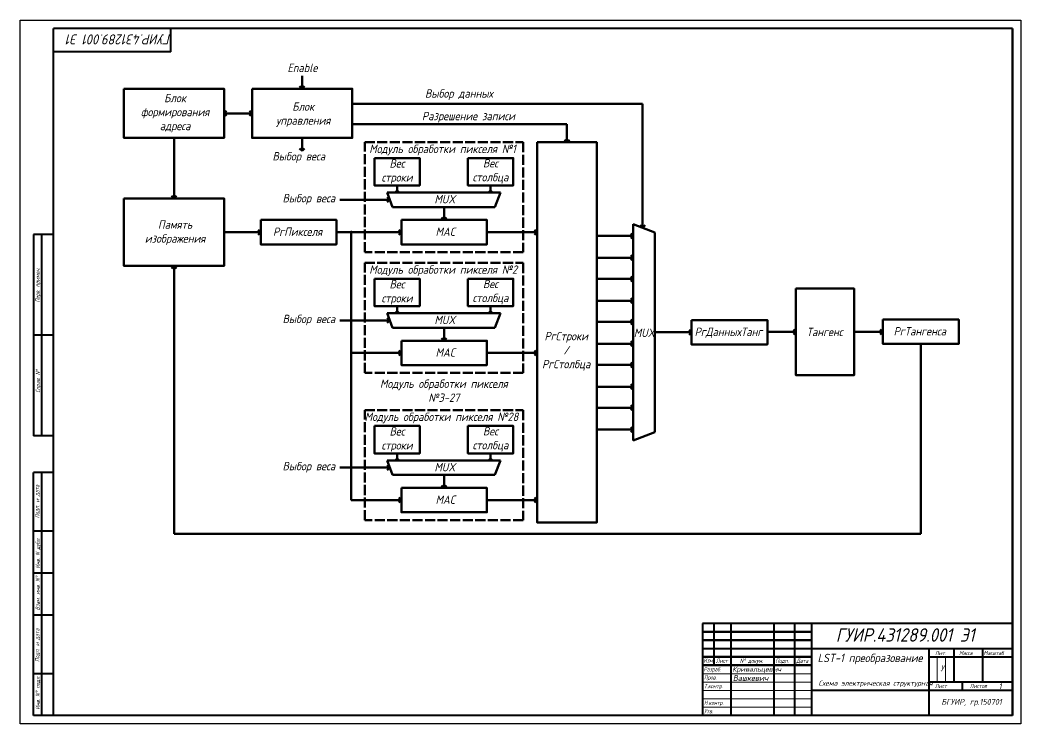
# Model space of a CAD drawing. Header units: millimetres. Extents: x -1351 to 2793, y -4756 to -707.
# Drawn here: x 2196 to 2793, y -1791 to -1371 of the extents above; entities that cross this region are included whole.
import ezdxf

# ---------------------------------------------------------------- set-up
doc = ezdxf.new("R2010")
doc.units = ezdxf.units.MM
doc.header["$LTSCALE"] = 0.5
doc.linetypes.add('ACAD_ISO02W100', pattern=[15, 12, -3])
doc.layers.get('0').update_dxf_attribs({"lineweight": 60})
doc.layers.get('Defpoints').update_dxf_attribs({"color": 5})
doc.layers.add('4-текст', color=7, linetype='Continuous', true_color=0x000000)
for name, color, linetype, lineweight in [('Основная', 7, 'Continuous', 40), ('текст', 7, 'Continuous', 30), ('тонкая', 7, 'Continuous', 20), ('Формат - толстая линия', 7, 'Continuous', 50)]:
    doc.layers.add(name, color=color, linetype=linetype, lineweight=lineweight)
doc.styles.get("Standard").update_dxf_attribs({"font": 'ISOCPEUI.TTF', "width": 0.9})
doc.styles.add('стиль1', font='romans.shx', dxfattribs={"width": 0.75, "oblique": 15, "height": 3.5})

msp = doc.modelspace()

# ---------------------------------------------------------------- hatches: boundary and pattern name
h = msp.add_hatch(color=256)
h.dxf.hatch_style = 1
edge = h.paths.add_edge_path()
edge.add_arc((2393.33, -1497.39), 0.362, 0, 360)
h = msp.add_hatch(color=256)
h.dxf.hatch_style = 1
edge = h.paths.add_edge_path()
edge.add_arc((2393.36, -1569.4), 0.362, 0, 360)

# ---------------------------------------------------------------- linework, layer by layer
for p, q in [((2364.08, -1404.06), (2364.08, -1411.81)), ((2364.08, -1411.81), (2362.59, -1410.32)), ((2364.08, -1411.81), (2365.57, -1410.32)), ((2393.97, -1420.74), (2567.11, -1420.74)), ((2567.11, -1494.78), (2567.11, -1420.74)), ((2317.55, -1426.5), (2319.03, -1425.01)), ((2334.19, -1426.5), (2317.55, -1426.5)), ((2317.55, -1426.5), (2319.03, -1427.99)), ((2334.19, -1426.5), (2332.71, -1425.01)), ((2334.19, -1426.5), (2332.71, -1427.99)), ((2393.97, -1432.94), (2522.01, -1432.94)), ((2522.01, -1443.72), (2522.01, -1432.94)), ((2287.66, -1477.28), (2287.66, -1441.19)), ((2364.08, -1441.19), (2364.08, -1448.94)), ((2522.01, -1443.72), (2520.52, -1442.24)), ((2522.01, -1443.72), (2523.49, -1442.24)), ((2364.08, -1448.94), (2362.59, -1447.45)), ((2364.08, -1448.94), (2365.57, -1447.45)), ((2482.29, -1473.66), (2414.68, -1473.66)), ((2414.68, -1473.66), (2418.03, -1482.37)), ((2420.69, -1473.66), (2419.69, -1472.66)), ((2420.69, -1473.66), (2420.69, -1469.44)), ((2420.69, -1473.66), (2421.69, -1472.66)), ((2476.44, -1473.71), (2475.44, -1472.71)), ((2476.44, -1473.71), (2476.44, -1469.49)), ((2476.44, -1473.71), (2477.44, -1472.71)), ((2482.29, -1473.66), (2478.95, -1482.37)), ((2287.66, -1477.28), (2286.17, -1475.79)), ((2287.66, -1477.28), (2289.14, -1475.79)), ((2416.36, -1478.02), (2386.45, -1478.02)), ((2416.36, -1478.02), (2414.87, -1476.53)), ((2416.36, -1478.02), (2414.87, -1479.5)), ((2418.03, -1482.37), (2478.95, -1482.37)), ((2448.76, -1482.37), (2448.76, -1490.12)), ((2448.76, -1490.12), (2447.27, -1488.64)), ((2448.76, -1490.12), (2450.25, -1488.64)), ((2339.33, -1497.39), (2317.55, -1497.39)), ((2339.33, -1497.39), (2337.84, -1495.9)), ((2339.33, -1497.39), (2337.84, -1498.88)), ((2423.23, -1497.39), (2384.55, -1497.39)), ((2393.33, -1497.39), (2393.33, -1657.26)), ((2423.23, -1497.39), (2421.75, -1495.9)), ((2423.23, -1497.39), (2421.75, -1498.88)), ((2504.19, -1497.39), (2474.29, -1497.39)), ((2504.19, -1497.39), (2502.7, -1495.9)), ((2504.19, -1497.39), (2502.7, -1498.88)), ((2561.51, -1499.63), (2560.02, -1498.14)), ((2561.51, -1492.63), (2561.51, -1621.62)), ((2561.51, -1492.63), (2574.51, -1497.62)), ((2567.11, -1494.78), (2565.62, -1493.29)), ((2567.11, -1494.78), (2568.6, -1493.29)), ((2574.51, -1616.62), (2574.51, -1497.62)), ((2561.51, -1499.63), (2539.73, -1499.63)), ((2561.51, -1499.63), (2560.02, -1501.11)), ((2561.51, -1512.63), (2539.73, -1512.63)), ((2561.51, -1512.63), (2560.02, -1511.14)), ((2561.51, -1512.63), (2560.02, -1514.11)), ((2287.66, -1517.5), (2286.17, -1518.99)), ((2287.66, -1517.5), (2287.66, -1677.34)), ((2287.66, -1517.5), (2289.14, -1518.99)), ((2561.51, -1525.3), (2539.73, -1525.3)), ((2561.51, -1525.3), (2560.02, -1523.81)), ((2561.51, -1525.3), (2560.02, -1526.79)), ((2561.51, -1538.3), (2539.73, -1538.3)), ((2561.51, -1538.3), (2560.02, -1536.81)), ((2561.51, -1538.3), (2560.02, -1539.79)), ((2482.29, -1545.7), (2414.68, -1545.7)), ((2414.68, -1545.7), (2418.03, -1554.42)), ((2420.69, -1545.7), (2419.69, -1544.7)), ((2420.69, -1545.7), (2420.69, -1541.48)), ((2420.69, -1545.7), (2421.69, -1544.7)), ((2476.44, -1545.75), (2475.44, -1544.75)), ((2476.44, -1545.75), (2476.44, -1541.53)), ((2476.44, -1545.75), (2477.44, -1544.75)), ((2482.29, -1545.7), (2478.95, -1554.42)), ((2416.36, -1550.06), (2386.45, -1550.06)), ((2416.36, -1550.06), (2414.87, -1548.57)), ((2416.36, -1550.06), (2414.87, -1551.54)), ((2561.51, -1550.94), (2539.73, -1550.94)), ((2561.51, -1550.94), (2560.02, -1549.45)), ((2561.51, -1550.94), (2560.02, -1552.42)), ((2418.03, -1554.42), (2478.95, -1554.42)), ((2448.76, -1554.42), (2448.76, -1562.16)), ((2596.29, -1557.12), (2574.51, -1557.12)), ((2596.29, -1557.12), (2594.8, -1555.64)), ((2596.29, -1557.12), (2594.8, -1558.61)), ((2658.53, -1556.94), (2641.52, -1556.94)), ((2658.53, -1556.94), (2657.04, -1555.46)), ((2658.53, -1556.94), (2657.04, -1558.43)), ((2710.28, -1556.94), (2693.27, -1556.94)), ((2710.28, -1556.94), (2708.79, -1555.46)), ((2710.28, -1556.94), (2708.79, -1558.43)), ((2448.76, -1562.16), (2447.27, -1560.68)), ((2448.76, -1562.16), (2450.25, -1560.68)), ((2561.51, -1563.94), (2539.73, -1563.94)), ((2561.51, -1563.94), (2560.02, -1562.45)), ((2561.51, -1563.94), (2560.02, -1565.42)), ((2733.03, -1564.07), (2733.03, -1677.34)), ((2423.23, -1569.43), (2393.33, -1569.43)), ((2423.23, -1569.43), (2421.75, -1567.94)), ((2423.23, -1569.43), (2421.75, -1570.92)), ((2504.19, -1569.43), (2474.29, -1569.43)), ((2504.19, -1569.43), (2502.7, -1567.94)), ((2504.19, -1569.43), (2502.7, -1570.92)), ((2561.51, -1576.61), (2560.02, -1575.12)), ((2561.51, -1576.61), (2539.73, -1576.61)), ((2561.51, -1576.61), (2560.02, -1578.1)), ((2561.51, -1589.61), (2539.73, -1589.61)), ((2561.51, -1589.61), (2560.02, -1588.12)), ((2561.51, -1589.61), (2560.02, -1591.1)), ((2561.51, -1602.15), (2539.73, -1602.15)), ((2561.51, -1602.15), (2560.02, -1600.66)), ((2561.51, -1602.15), (2560.02, -1603.64)), ((2561.51, -1615.15), (2539.73, -1615.15)), ((2561.51, -1615.15), (2560.02, -1613.66)), ((2561.51, -1615.15), (2560.02, -1616.64)), ((2561.51, -1621.62), (2574.51, -1616.62)), ((2420.69, -1633.53), (2420.69, -1629.31)), ((2476.44, -1633.57), (2476.44, -1629.36)), ((2482.29, -1633.53), (2414.68, -1633.53)), ((2414.68, -1633.53), (2418.03, -1642.24)), ((2420.69, -1633.53), (2419.69, -1632.53)), ((2420.69, -1633.53), (2421.69, -1632.53)), ((2476.44, -1633.57), (2475.44, -1632.58)), ((2476.44, -1633.57), (2477.44, -1632.58)), ((2482.29, -1633.53), (2478.95, -1642.24)), ((2416.36, -1637.88), (2386.45, -1637.88)), ((2416.36, -1637.88), (2414.87, -1636.4)), ((2416.36, -1637.88), (2414.87, -1639.37)), ((2418.03, -1642.24), (2478.95, -1642.24)), ((2448.76, -1642.24), (2448.76, -1649.99)), ((2448.76, -1649.99), (2447.27, -1648.5)), ((2448.76, -1649.99), (2450.25, -1648.5)), ((2423.23, -1657.26), (2393.33, -1657.26)), ((2423.23, -1657.26), (2421.75, -1655.77)), ((2423.23, -1657.26), (2421.75, -1658.74)), ((2504.19, -1657.26), (2474.29, -1657.26)), ((2504.19, -1657.26), (2502.7, -1655.77)), ((2504.19, -1657.26), (2502.7, -1658.74)), ((2733.03, -1677.34), (2287.66, -1677.34)), ((2667.8, -1735.81), (2602.8, -1735.81)), ((2667.8, -1740.81), (2602.8, -1740.81)), ((2667.8, -1750.81), (2602.8, -1750.81)), ((2667.8, -1755.81), (2602.8, -1755.81)), ((2737.8, -1785.81), (2737.8, -1785.81))]:
    msp.add_line(p, q)
for points in [[(2257.77, -1411.81), (2317.55, -1411.81), (2317.55, -1441.19), (2257.77, -1441.19)], [(2334.19, -1411.81), (2393.97, -1411.81), (2393.97, -1441.19), (2334.19, -1441.19)], [(2504.29, -1443.72), (2539.73, -1443.72), (2539.73, -1670.68), (2504.29, -1670.68)], [(2407.14, -1453.14), (2434.24, -1453.14), (2434.24, -1469.49), (2407.14, -1469.49)], [(2462.89, -1453.14), (2489.99, -1453.14), (2489.99, -1469.49), (2462.89, -1469.49)], [(2257.77, -1477.28), (2317.55, -1477.28), (2317.55, -1517.5), (2257.77, -1517.5)], [(2339.33, -1490.12), (2384.55, -1490.12), (2384.55, -1504.66), (2339.33, -1504.66)], [(2423.23, -1490.12), (2474.29, -1490.12), (2474.29, -1504.66), (2423.23, -1504.66)], [(2407.14, -1525.18), (2434.24, -1525.18), (2434.24, -1541.53), (2407.14, -1541.53)], [(2462.89, -1525.18), (2489.99, -1525.18), (2489.99, -1541.53), (2462.89, -1541.53)], [(2658.53, -1531.09), (2693.27, -1531.09), (2693.27, -1582.79), (2658.53, -1582.79)], [(2596.29, -1549.86), (2641.52, -1549.86), (2641.52, -1564.39), (2596.29, -1564.39)], [(2710.42, -1549.54), (2755.64, -1549.54), (2755.64, -1564.07), (2710.42, -1564.07)], [(2423.23, -1562.16), (2474.29, -1562.16), (2474.29, -1576.7), (2423.23, -1576.7)], [(2407.14, -1613), (2434.24, -1613), (2434.24, -1629.36), (2407.14, -1629.36)], [(2462.89, -1613), (2489.99, -1613), (2489.99, -1629.36), (2462.89, -1629.36)], [(2423.23, -1649.99), (2474.29, -1649.99), (2474.29, -1664.52), (2423.23, -1664.52)]]:
    msp.add_lwpolyline(points, close=True)
at = {"linetype": 'ACAD_ISO02W100'}
for points in [[(2401.36, -1443.72), (2495.86, -1443.72), (2495.86, -1509.33), (2401.36, -1509.33)], [(2401.36, -1515.77), (2495.86, -1515.77), (2495.86, -1581.37), (2401.36, -1581.37)], [(2401.36, -1603.59), (2495.86, -1603.59), (2495.86, -1669.2), (2401.36, -1669.2)]]:
    msp.add_lwpolyline(points, close=True, dxfattribs=at)
msp.add_circle((2393.33, -1497.39), 0.362)
at = {"layer": 'Defpoints'}
for p, q in [((2195.8, -1790.81), (2195.8, -1370.81)), ((2195.8, -1370.81), (2792.8, -1370.81)), ((2792.8, -1370.81), (2792.8, -1790.81)), ((2792.8, -1790.81), (2195.8, -1790.81))]:
    msp.add_line(p, q, dxfattribs=at)
at = {"layer": 'Основная'}
for p, q in [((2215.8, -1745.81), (2215.8, -1375.81)), ((2787.8, -1375.81), (2215.8, -1375.81)), ((2285.8, -1389.81), (2285.8, -1375.81)), ((2285.8, -1389.81), (2215.8, -1389.81)), ((2203.8, -1498.81), (2203.8, -1618.81)), ((2215.8, -1498.81), (2203.8, -1498.81)), ((2208.8, -1618.81), (2208.8, -1498.81)), ((2215.8, -1558.81), (2203.8, -1558.81)), ((2215.8, -1618.81), (2203.8, -1618.81)), ((2203.8, -1785.81), (2203.8, -1640.81)), ((2215.8, -1640.81), (2203.8, -1640.81)), ((2208.8, -1785.81), (2208.8, -1640.81)), ((2215.8, -1675.81), (2203.8, -1675.81)), ((2215.8, -1700.81), (2203.8, -1700.81)), ((2215.8, -1725.81), (2203.8, -1725.81)), ((2602.8, -1730.81), (2602.8, -1785.81)), ((2787.8, -1730.81), (2602.8, -1730.81)), ((2609.8, -1755.81), (2609.8, -1730.81)), ((2619.8, -1730.81), (2619.8, -1785.81)), ((2645.58, -1785.81), (2645.58, -1730.81)), ((2657.8, -1730.81), (2657.8, -1785.81)), ((2667.8, -1730.81), (2667.8, -1785.81)), ((2215.8, -1785.81), (2215.8, -1745.81)), ((2602.8, -1745.81), (2787.8, -1745.81)), ((2737.8, -1745.81), (2737.8, -1785.81)), ((2752.8, -1745.81), (2752.8, -1765.81)), ((2769.8, -1745.81), (2769.8, -1765.81)), ((2737.8, -1750.81), (2787.8, -1750.81)), ((2215.8, -1760.81), (2203.8, -1760.81)), ((2787.8, -1765.81), (2737.8, -1765.81)), ((2757.8, -1765.81), (2757.8, -1770.81)), ((2787.8, -1770.81), (2667.8, -1770.81)), ((2787.8, -1785.81), (2203.8, -1785.81))]:
    msp.add_line(p, q, dxfattribs=at)
at = {"layer": 'тонкая'}
for p, q in [((2742.79, -1751.02), (2742.79, -1765.81)), ((2747.87, -1751.02), (2747.87, -1765.81)), ((2602.8, -1760.81), (2667.8, -1760.81)), ((2667.8, -1765.81), (2602.8, -1765.81)), ((2667.8, -1770.81), (2602.8, -1770.81))]:
    msp.add_line(p, q, dxfattribs=at)
for points in [[(2602.8, -1775.81), (2667.8, -1775.81)], [(2602.8, -1780.81), (2667.8, -1780.81)]]:
    msp.add_lwpolyline(points, dxfattribs=at)
at = {"layer": 'Формат - толстая линия'}
msp.add_line((2787.8, -1785.81), (2787.8, -1375.81), dxfattribs=at)

# ---------------------------------------------------------------- texts
at = {"layer": '4-текст', "insert": (2285.8, -1379.38), "char_height": 6, "attachment_point": 7, "rotation": 180}
msp.add_mtext_dynamic_manual_height_columns('{\\fISOCPEUR|b0|i1|c204|p34;ГУИР}.{\\fISOCPEUR|b0|i1|c204|p34;431289}.001{\\fISOCPEUR|b0|i1|c204|p34; Э1}', width=71.1103, gutter_width=50, heights=[0], dxfattribs=at)
at = {"layer": '4-текст', "attachment_point": 1}
for s, width, heights, insert, char_height in [('\\pxqc;Enable', 37.4244, [0], (2345.65, -1396.83), 5), ('\\pxqc;{\\fISOCPEUR|b0|i1|c204|p34;Блок\\Pформирования\\Pадреса}', 27.0464, [0], (2274.77, -1414.87), 5), ('\\pxqc;{\\fISOCPEUR|b0|i1|c204|p34;Выбор данных}', 47.9318, [0], (2433.6, -1412.15), 5), ('\\pxqc;{\\fISOCPEUR|b0|i1|c204|p34;Блок\\Pуправления}', 27.0464, [0], (2351.19, -1419.93), 5), ('\\pxqc;{\\fISOCPEUR|b0|i1|c204|p34;Разрешение записи}', 65.8219, [0], (2430.35, -1425.61), 5), ('\\pxqc;{\\fISOCPEUR|b0|i1|c204|p34;Выбор веса}', 37.4244, [0], (2343.37, -1449.58), 5), ('{\\fISOCPEUR|b0|i1|c204|p34;Модуль обработки пикселя №1}', 92.9671, [0], (2404.09, -1445.17), 5), ('\\pxqc;{\\fISOCPEUR|b0|i1|c204|p34;Вес строки}', 27.0464, [0], (2407.14, -1453.88), 5), ('\\pxqc;{\\fISOCPEUR|b0|i1|c204|p34;Вес столбца}', 27.0464, [15.75], (2462.89, -1453.74), 5), ('\\pxqc;{\\fISOCPEUR|b0|i1|c204|p34;Выбор веса}', 37.4244, [0], (2349.38, -1474.58), 5), ('\\pxqc;MUX', 16.2459, [0], (2441.03, -1475.22), 5), ('\\pxqc;{\\fISOCPEUR|b0|i1|c204|p34;Память \\Pизображения}', 27.0464, [0], (2274.77, -1490.34), 5), ('\\pxqc;{\\fISOCPEUR|b0|i1|c204|p34;РгПикселя}', 27.0464, [0], (2347.86, -1494.62), 5), ('\\pxqc;MAC', 27.0464, [0], (2435.99, -1494.62), 5), ('{\\fISOCPEUR|b0|i1|c204|p34;Модуль обработки пикселя №2}', 92.9671, [0], (2404.09, -1517.21), 5), ('\\pxqc;{\\fISOCPEUR|b0|i1|c204|p34;Вес строки}', 27.0464, [0], (2407.14, -1525.92), 5), ('\\pxqc;{\\fISOCPEUR|b0|i1|c204|p34;Вес столбца}', 27.0464, [15.75], (2462.89, -1525.78), 5), ('\\pxqc;{\\fISOCPEUR|b0|i1|c204|p34;Выбор веса}', 37.4244, [0], (2349.38, -1546.63), 5), ('\\pxqc;MUX', 16.2459, [0], (2441.03, -1547.26), 5), ('\\pxqc;{\\fISOCPEUR|b0|i1|c204|p34;РгСтроки\\P/\\PРгСтолбца}', 27.0464, [0], (2508.06, -1556.92), 5), ('\\pxqc;MUX', 18, [0], (2559.07, -1554.94), 5), ('\\pxqc;{\\fISOCPEUR|b0|i1|c204|p34;РгДанныхТанг}', 27.0464, [0], (2604.83, -1554.35), 5), ('\\pxqc;{\\fISOCPEUR|b0|i1|c204|p34;Тангенс}', 27.0464, [0], (2662.18, -1554.42), 5), ('\\pxqc;{\\fISOCPEUR|b0|i1|c204|p34;РгТангенса}', 27.0464, [0], (2718.95, -1554.03), 5), ('\\pxqc;MAC', 27.0464, [0], (2435.99, -1566.66), 5), ('\\pxqc;{\\fISOCPEUR|b0|i1|c204|p34;Модуль обработки пикселя \\P№3-27}', 94.5006, [0], (2401.36, -1585.31), 5), ('{\\fISOCPEUR|b0|i1|c204|p34;Модуль обработки пикселя №28}', 94.5006, [0], (2401.36, -1605.03), 5), ('\\pxqc;{\\fISOCPEUR|b0|i1|c204|p34;Вес строки}', 27.0464, [0], (2407.14, -1613.74), 5), ('\\pxqc;{\\fISOCPEUR|b0|i1|c204|p34;Вес столбца}', 27.0464, [15.75], (2462.89, -1613.61), 5), ('\\pxqc;{\\fISOCPEUR|b0|i1|c204|p34;Выбор веса}', 37.4244, [0], (2349.38, -1634.45), 5), ('\\pxqc;MUX', 16.2459, [0], (2441.03, -1635.09), 5), ('\\pxqc;MAC', 27.0464, [0], (2435.99, -1654.49), 5), ('{\\fISOCPEUR|b0|i1|c204|p34;ГУИР}.{\\fISOCPEUR|b0|i1|c204|p34;431289}.001{\\fISOCPEUR|b0|i1|c204|p34; Э1}', 94.9608, [0], (2682.4, -1733.7), 8), ('\\pxqc;LST-1{\\fISOCPEUR|b0|i1|c204|p34; преобразование}', 70, [0], (2667.8, -1748.91), 5), ('{\\fISOCPEUR|b0|i1|c204|p34;Кривальцевич}', 23, [0], (2620.63, -1756.64), 3), ('У', 23, [0], (2744.76, -1755.83), 3.5), ('{\\fISOCPEUR|b0|i1|c204|p34;Вашкевич}', 23, [0], (2620.95, -1761.64), 3.5), ('{\\fISOCPEUR|b0|i1|c204|p34;Схема электрическая структурная}', 62.6211, [0], (2672.12, -1764.95), 3), ('1', 23, [0], (2779.5, -1766.52), 3.5), ('{\\fISOCPEUR|b0|i1|c204|p34;БГУИР}, {\\fISOCPEUR|b0|i1|c204|p34;гр}.{\\fISOCPEUR|b0|i1|c204|p34;1}50701', 42.0659, [0], (2745.31, -1775.86), 3.5)]:
    msp.add_mtext_dynamic_manual_height_columns(s, width=width, gutter_width=50, heights=heights, dxfattribs=dict(at, insert=insert, char_height=char_height))
at = {"layer": 'текст', "style": 'стиль1', "oblique": 15, "width": 0.75}
for s, p in [('Перв. примен.', (2207.55, -1539.3)), ('Справ. N%%d', (2207.71, -1593.18)), ('Подп. и дата', (2207.37, -1668.04)), ('Инв. N дубл.', (2207.62, -1698.06)), ('Взам. инв. N%%d', (2207.62, -1722.99)), ('Подп. и дата', (2207.32, -1753.77)), ('Инв. N%%d подл.', (2207.62, -1782.24))]:
    msp.add_text(s, height=2.5, rotation=90, dxfattribs=at).set_placement(p)
for s, p in [('Лит.', (2741.52, -1749.74)), ('Масса', (2755.89, -1749.74)), ('Масштаб', (2770.49, -1749.74)), ('Изм', (2603.35, -1754.2)), ('Лист', (2610.82, -1754.35)), ('N%%d докум. ', (2625.11, -1754.35)), ('Подп.', (2646.36, -1754.35)), ('Дата', (2658.81, -1754.35)), ('Разраб.', (2603.46, -1759.45)), ('Пров.', (2603.76, -1764.28)), ('Т.контр.', (2603.76, -1769.47)), ('Лист', (2741.52, -1769.36)), ('Листов', (2762.24, -1769.36)), ('Н.контр.', (2603.76, -1779.4)), ('Утв.', (2603.76, -1784.42))]:
    msp.add_text(s, height=2.5, dxfattribs=at).set_placement(p)

doc.saveas('drawing.dxf')
